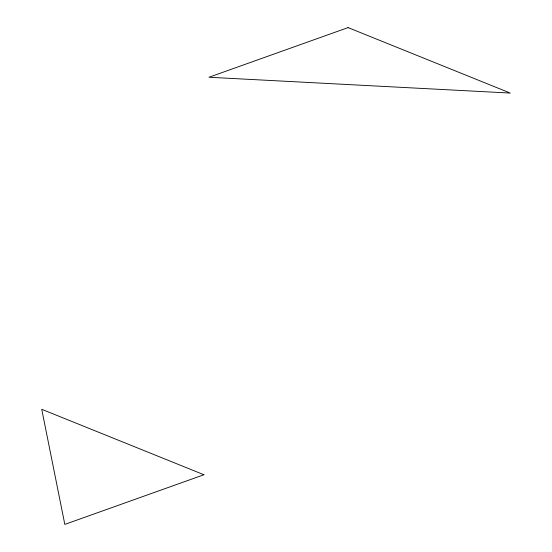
<?xml version="1.0" encoding="UTF-8"?>
<svg xmlns="http://www.w3.org/2000/svg" width="552" height="552" viewBox="0 0 552 552"><rect width="100%" height="100%" fill="white"/><g stroke="black" fill="none" stroke-linecap="round" stroke-linejoin="round"><path stroke-width="0.83" d="M348.077 27.6L208.973 77.252L510.262 93.067L348.077 27.6M203.923 474.748L64.819 524.4L41.738 409.287L203.923 474.748"/></g></svg>
